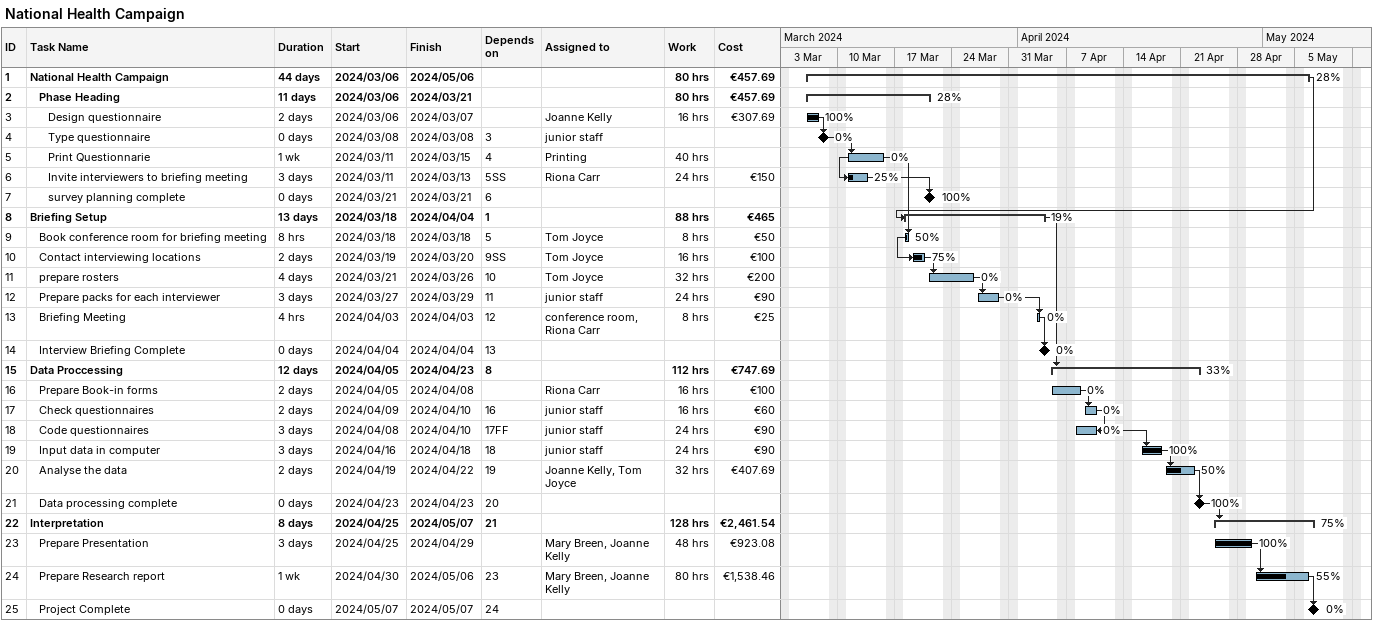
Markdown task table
National Health Campaign

| ID | Level | Task | Duration | Start | Finish | Predecessors | Resources | % complete | Work (h) | Cost (€) |
|---|---|---|---|---|---|---|---|---|---|---|
| 1 | 1 | **National Health Campaign** | 44d | 2024-03-06 | 2024-05-06 |  |  | 28 | 80 | 457.69 |
| 2 | 2 | **Phase Heading** | 11d | 2024-03-06 | 2024-03-21 |  |  | 28 | 80 | 457.69 |
| 3 | 3 | Design questionnaire | 2d | 2024-03-06 | 2024-03-07 |  | Joanne Kelly | 100 | 16 | 307.69 |
| 4 | 3 | Type questionnaire | 0d | 2024-03-08 | 2024-03-08 | 3 | junior staff | 0 |  |  |
| 5 | 3 | Print Questionnarie | 1w | 2024-03-11 | 2024-03-15 | 4 | Printing | 0 | 40 |  |
| 6 | 3 | Invite interviewers to briefing meeting | 3d | 2024-03-11 | 2024-03-13 | 5SS | Riona Carr | 25 | 24 | 150 |
| 7 | 3 | survey planning complete | 0d | 2024-03-21 | 2024-03-21 | 6 |  | 100 |  |  |
| 8 | 1 | **Briefing Setup** | 13d | 2024-03-18 | 2024-04-04 | 1 |  | 19 | 88 | 465 |
| 9 | 2 | Book conference room for briefing meeting | 8h | 2024-03-18 | 2024-03-18 | 5 | Tom Joyce | 50 | 8 | 50 |
| 10 | 2 | Contact interviewing locations | 2d | 2024-03-19 | 2024-03-20 | 9SS | Tom Joyce | 75 | 16 | 100 |
| 11 | 2 | prepare rosters | 4d | 2024-03-21 | 2024-03-26 | 10 | Tom Joyce | 0 | 32 | 200 |
| 12 | 2 | Prepare packs for each interviewer | 3d | 2024-03-27 | 2024-03-29 | 11 | junior staff | 0 | 24 | 90 |
| 13 | 2 | Briefing Meeting | 4h | 2024-04-03 | 2024-04-03 | 12 | conference room, Riona Carr | 0 | 8 | 25 |
| 14 | 2 | Interview Briefing Complete | 0d | 2024-04-04 | 2024-04-04 | 13 |  | 0 |  |  |
| 15 | 1 | **Data Proccessing** | 12d | 2024-04-05 | 2024-04-23 | 8 |  | 33 | 112 | 747.69 |
| 16 | 2 | Prepare Book-in forms | 2d | 2024-04-05 | 2024-04-08 |  | Riona Carr | 0 | 16 | 100 |
| 17 | 2 | Check questionnaires | 2d | 2024-04-09 | 2024-04-10 | 16 | junior staff | 0 | 16 | 60 |
| 18 | 2 | Code questionnaires | 3d | 2024-04-08 | 2024-04-10 | 17FF | junior staff | 0 | 24 | 90 |
| 19 | 2 | Input data in computer | 3d | 2024-04-16 | 2024-04-18 | 18 | junior staff | 100 | 24 | 90 |
| 20 | 2 | Analyse the data | 2d | 2024-04-19 | 2024-04-22 | 19 | Joanne Kelly, Tom Joyce | 50 | 32 | 407.69 |
| 21 | 2 | Data processing complete | 0d | 2024-04-23 | 2024-04-23 | 20 |  | 100 |  |  |
| 22 | 1 | **Interpretation** | 8d | 2024-04-25 | 2024-05-07 | 21 |  | 75 | 128 | 2461.54 |
| 23 | 2 | Prepare Presentation | 3d | 2024-04-25 | 2024-04-29 |  | Mary Breen, Joanne Kelly | 100 | 48 | 923.08 |
| 24 | 2 | Prepare Research report | 1w | 2024-04-30 | 2024-05-06 | 23 | Mary Breen, Joanne Kelly | 55 | 80 | 1538.46 |
| 25 | 2 | Project Complete | 0d | 2024-05-07 | 2024-05-07 | 24 |  | 0 |  |  |
